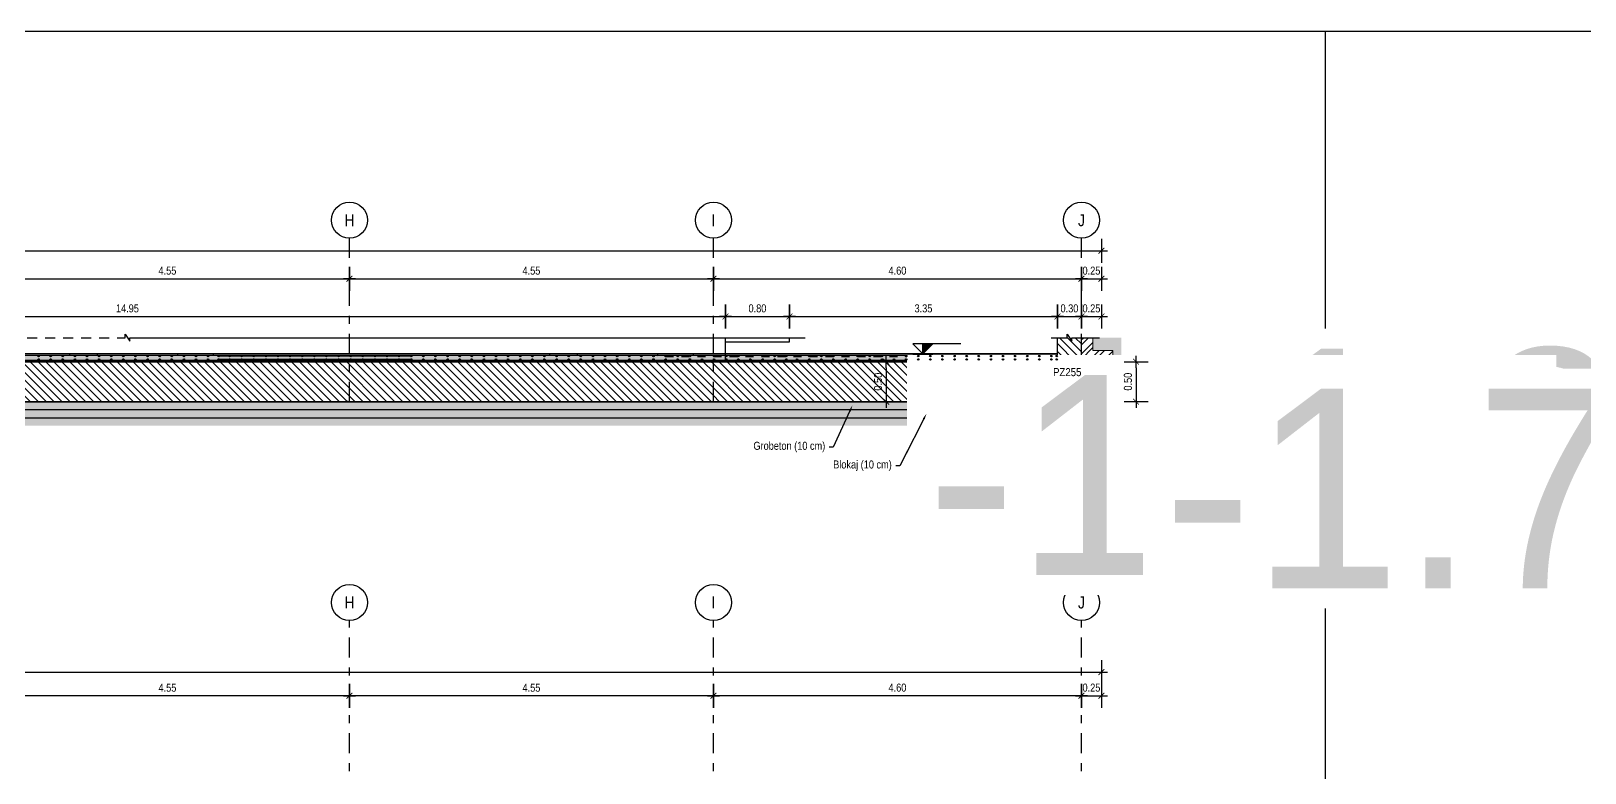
# Model space of a CAD drawing. Header units: metres. Extents: x 419734 to 420376, y 4564732 to 4565123.
# Drawn here: x 419849.07 to 419868.5, y 4565113.58 to 4565122.85 of the extents above; entities that cross this region are included whole.
import ezdxf
from ezdxf import colors
from ezdxf.entities.mleader import LeaderData, LeaderLine
from ezdxf.enums import TextEntityAlignment as Align
from ezdxf.math import Vec2, Vec3

# ---------------------------------------------------------------- set-up
doc = ezdxf.new("R2018")
doc.units = ezdxf.units.M
for name, pattern in [('ACA_TRATTO1', [1.5, 1, -0.5]), ('HIDDEN', [0.5, 0.3, -0.2]), ('NASCOSTA', [0.375, 0.25, -0.125]), ('TRATTO-PUNTO', [1, 0.5, -0.25, 0, -0.25])]:
    doc.linetypes.add(name, pattern=pattern)
doc.layers.get('Defpoints').update_dxf_attribs({"color": 5})
for name, color, linetype in [('07-SIMBOLI', 1, 'Continuous'), ('SW_ASSI', 7, 'TRATTO-PUNTO'), ('SW_DIM', 33, 'Continuous'), ('SW_DIR', 33, 'Continuous'), ('SW_MAGRONE', 2, 'Continuous'), ('SW_QUOTE', 1, 'Continuous'), ('SW_ReteES', 7, 'Continuous'), ('SW_SEZIONI_CARPENTERIA', 4, 'Continuous'), ('SW_Tondini', 1, 'Continuous'), ('SW_TRATT_GRIGIO', 252, 'NASCOSTA'), ('SW_TRATTEGGIO_252', 252, 'Continuous'), ('SW_TRATTEGGIO_253', 253, 'Continuous'), ('SW_TXT_TESTI', 1, 'Continuous'), ('SW_VISTE', 1, 'Continuous')]:
    doc.layers.add(name, color=color, linetype=linetype)
doc.layers.add('SW_CONSTRUCTIONS', color=33, linetype='Continuous', plot=False)
doc.layers.add('SWS_GEN_Viste', color=1, linetype='Continuous', lineweight=9)
doc.layers.add('SWS_ZZZ_Lines', color=8, linetype='Continuous', lineweight=9)
doc.styles.get("Standard").update_dxf_attribs({"font": 'arial.ttf'})
doc.styles.add('SWS', font='ARIALN.TTF')
doc.linetypes.add('CUTINGX2', pattern='A,2,[140,ai_ltype.shx,S=0.1,R=0,X=0,Y=0],-0.2', length=2.2)
doc.dimstyles.new('DIM-SW-50_m', dxfattribs={"dimtxt": 0.1, "dimasz": 0.075, "dimexe": 0.125, "dimexo": 0.125, "dimgap": 0.05, "dimtad": 1, "dimzin": 1, "dimdsep": 46, "dimtxsty": 'SWS', "dimblk1": 'D', "dimblk2": 'D', "dimsah": 1, "dimcen": 0.0075, "dimdle": 0.0625, "dimse1": 1, "dimse2": 1, "dimclrd": 256, "dimclre": 256, "dimclrt": 256, "dimazin": 0, "dimtfac": 0.75, "dimtmove": 1, "dimatfit": 3, "dimldrblk": 'D', "dimfxl": 0.125, "dimtvp": 1.5, "dimtolj": 1, "dimtzin": 0, "dimarcsym": 0})
pattern_1 = [(135, (419777.502614, 4565081.38323), (-0.049497475, -0.049497475), [])]

# ---------------------------------------------------------------- blocks, each defined once
blk = doc.blocks.new('*U11')
blk.add_hatch(color=256).paths.add_polyline_path([(0.0025, -0.0025), (0, -0.0025), (0, 0)])
for p, q in [((-0.0025, 0), (0.0025, 0)), ((-0.0025, -0.0025), (0, 0)), ((0, 0), (0, -0.0025)), ((0.0025, -0.0025), (0, 0)), ((0.0095, -0.0025), (-0.0025, -0.0025))]:
    blk.add_line(p, q)
at = {"color": 2, "lineweight": 30, "flags": 104}
blk.add_attdef('QM', text='', height=0.0025, dxfattribs=at).set_placement((0.001, -0.0033), align=Align.TOP_LEFT)
blk = doc.blocks.new('D')
for p, q in [((-1, 0), (1, 0)), ((0, 2), (0, -2))]:
    blk.add_line(p, q)
at = {"const_width": 0.141}
blk.add_lwpolyline([(0.48, 0.48), (-0.48, -0.48)], dxfattribs=at)
blk = doc.blocks.new('*D35')
at = {"layer": 'Defpoints', "color": 0, "ltscale": 0.5, "transparency": 16777216}
for p in [(419857.754, 4565119.283), (419857.754, 4565118.968), (419842.804, 4565118.718)]:
    blk.add_point(p, dxfattribs=at)
at = {"layer": 'SW_DIM', "lineweight": -2, "ltscale": 0.5, "transparency": 16777216}
blk.add_line((419842.879, 4565119.283), (419857.679, 4565119.283), dxfattribs=at)
at = {"layer": 'SW_DIM', "lineweight": -2, "ltscale": 0.5, "transparency": 16777216, "xscale": 0.075, "yscale": 0.075, "zscale": 0.075, "rotation": 180}
blk.add_blockref('D', (419842.804, 4565119.283), dxfattribs=at)
at = {"layer": 'SW_DIM', "lineweight": -2, "ltscale": 0.5, "transparency": 16777216, "xscale": 0.075, "yscale": 0.075, "zscale": 0.075}
blk.add_blockref('D', (419857.754, 4565119.283), dxfattribs=at)
at = {"layer": 'SW_DIM', "ltscale": 0.5, "transparency": 16777216, "insert": (419850.279, 4565119.384), "char_height": 0.1, "attachment_point": 5, "style": 'SWS'}
blk.add_mtext('\\A1;14.95', dxfattribs=at)
blk = doc.blocks.new('*D36')
at = {"layer": 'Defpoints', "color": 0, "ltscale": 0.5, "transparency": 16777216}
for p in [(419858.554, 4565119.283), (419857.754, 4565118.968), (419858.554, 4565118.968)]:
    blk.add_point(p, dxfattribs=at)
at = {"layer": 'SW_DIM', "lineweight": -2, "ltscale": 0.5, "transparency": 16777216}
blk.add_line((419857.829, 4565119.283), (419858.479, 4565119.283), dxfattribs=at)
at = {"layer": 'SW_DIM', "lineweight": -2, "ltscale": 0.5, "transparency": 16777216, "xscale": 0.075, "yscale": 0.075, "zscale": 0.075, "rotation": 180}
blk.add_blockref('D', (419857.754, 4565119.283), dxfattribs=at)
at = {"layer": 'SW_DIM', "lineweight": -2, "ltscale": 0.5, "transparency": 16777216, "xscale": 0.075, "yscale": 0.075, "zscale": 0.075}
blk.add_blockref('D', (419858.554, 4565119.283), dxfattribs=at)
at = {"layer": 'SW_DIM', "ltscale": 0.5, "transparency": 16777216, "insert": (419858.154, 4565119.384), "char_height": 0.1, "attachment_point": 5, "style": 'SWS'}
blk.add_mtext('\\A1;0.80', dxfattribs=at)
blk = doc.blocks.new('*D37')
at = {"layer": 'Defpoints', "color": 0, "ltscale": 0.5, "transparency": 16777216}
for p in [(419861.904, 4565119.283), (419858.554, 4565118.968), (419861.904, 4565119.018)]:
    blk.add_point(p, dxfattribs=at)
at = {"layer": 'SW_DIM', "lineweight": -2, "ltscale": 0.5, "transparency": 16777216}
blk.add_line((419858.629, 4565119.283), (419861.829, 4565119.283), dxfattribs=at)
at = {"layer": 'SW_DIM', "lineweight": -2, "ltscale": 0.5, "transparency": 16777216, "xscale": 0.075, "yscale": 0.075, "zscale": 0.075, "rotation": 180}
blk.add_blockref('D', (419858.554, 4565119.283), dxfattribs=at)
at = {"layer": 'SW_DIM', "lineweight": -2, "ltscale": 0.5, "transparency": 16777216, "xscale": 0.075, "yscale": 0.075, "zscale": 0.075}
blk.add_blockref('D', (419861.904, 4565119.283), dxfattribs=at)
at = {"layer": 'SW_DIM', "ltscale": 0.5, "transparency": 16777216, "insert": (419860.229, 4565119.384), "char_height": 0.1, "attachment_point": 5, "style": 'SWS'}
blk.add_mtext('\\A1;3.35', dxfattribs=at)
blk = doc.blocks.new('*D38')
at = {"layer": 'Defpoints', "color": 0, "ltscale": 0.5, "transparency": 16777216}
for p in [(419862.204, 4565119.283), (419861.904, 4565119.018), (419862.204, 4565119.018)]:
    blk.add_point(p, dxfattribs=at)
at = {"layer": 'SW_DIM', "lineweight": -2, "ltscale": 0.5, "transparency": 16777216}
blk.add_line((419861.979, 4565119.283), (419862.129, 4565119.283), dxfattribs=at)
at = {"layer": 'SW_DIM', "lineweight": -2, "ltscale": 0.5, "transparency": 16777216, "xscale": 0.075, "yscale": 0.075, "zscale": 0.075, "rotation": 180}
blk.add_blockref('D', (419861.904, 4565119.283), dxfattribs=at)
at = {"layer": 'SW_DIM', "lineweight": -2, "ltscale": 0.5, "transparency": 16777216, "xscale": 0.075, "yscale": 0.075, "zscale": 0.075}
blk.add_blockref('D', (419862.204, 4565119.283), dxfattribs=at)
at = {"layer": 'SW_DIM', "ltscale": 0.5, "transparency": 16777216, "insert": (419862.054, 4565119.384), "char_height": 0.1, "attachment_point": 5, "style": 'SWS'}
blk.add_mtext('\\A1;0.30', dxfattribs=at)
blk = doc.blocks.new('*D39')
at = {"layer": 'Defpoints', "color": 0, "ltscale": 0.5, "transparency": 16777216}
for p in [(419862.454, 4565119.283), (419862.204, 4565119.018), (419862.454, 4565118.718)]:
    blk.add_point(p, dxfattribs=at)
at = {"layer": 'SW_DIM', "lineweight": -2, "ltscale": 0.5, "transparency": 16777216}
blk.add_line((419862.279, 4565119.283), (419862.379, 4565119.283), dxfattribs=at)
at = {"layer": 'SW_DIM', "lineweight": -2, "ltscale": 0.5, "transparency": 16777216, "xscale": 0.075, "yscale": 0.075, "zscale": 0.075, "rotation": 180}
blk.add_blockref('D', (419862.204, 4565119.283), dxfattribs=at)
at = {"layer": 'SW_DIM', "lineweight": -2, "ltscale": 0.5, "transparency": 16777216, "xscale": 0.075, "yscale": 0.075, "zscale": 0.075}
blk.add_blockref('D', (419862.454, 4565119.283), dxfattribs=at)
at = {"layer": 'SW_DIM', "ltscale": 0.5, "transparency": 16777216, "insert": (419862.329, 4565119.384), "char_height": 0.1, "attachment_point": 5, "style": 'SWS'}
blk.add_mtext('\\A1;0.25', dxfattribs=at)
blk = doc.blocks.new('*D48')
at = {"layer": 'Defpoints', "color": 0, "ltscale": 0.5, "transparency": 16777216}
for p in [(419853.054, 4565119.755), (419848.504, 4565118.718), (419853.054, 4565118.718)]:
    blk.add_point(p, dxfattribs=at)
at = {"layer": 'SW_DIM', "lineweight": -2, "ltscale": 0.5, "transparency": 16777216}
blk.add_line((419848.579, 4565119.755), (419852.979, 4565119.755), dxfattribs=at)
at = {"layer": 'SW_DIM', "lineweight": -2, "ltscale": 0.5, "transparency": 16777216, "xscale": 0.075, "yscale": 0.075, "zscale": 0.075, "rotation": 180}
blk.add_blockref('D', (419848.504, 4565119.755), dxfattribs=at)
at = {"layer": 'SW_DIM', "lineweight": -2, "ltscale": 0.5, "transparency": 16777216, "xscale": 0.075, "yscale": 0.075, "zscale": 0.075}
blk.add_blockref('D', (419853.054, 4565119.755), dxfattribs=at)
at = {"layer": 'SW_DIM', "ltscale": 0.5, "transparency": 16777216, "insert": (419850.779, 4565119.856), "char_height": 0.1, "attachment_point": 5, "style": 'SWS'}
blk.add_mtext('\\A1;4.55', dxfattribs=at)
blk = doc.blocks.new('*D49')
at = {"layer": 'Defpoints', "color": 0, "ltscale": 0.5, "transparency": 16777216}
for p in [(419857.604, 4565119.755), (419853.054, 4565118.718), (419857.604, 4565118.718)]:
    blk.add_point(p, dxfattribs=at)
at = {"layer": 'SW_DIM', "lineweight": -2, "ltscale": 0.5, "transparency": 16777216}
blk.add_line((419853.129, 4565119.755), (419857.529, 4565119.755), dxfattribs=at)
at = {"layer": 'SW_DIM', "lineweight": -2, "ltscale": 0.5, "transparency": 16777216, "xscale": 0.075, "yscale": 0.075, "zscale": 0.075, "rotation": 180}
blk.add_blockref('D', (419853.054, 4565119.755), dxfattribs=at)
at = {"layer": 'SW_DIM', "lineweight": -2, "ltscale": 0.5, "transparency": 16777216, "xscale": 0.075, "yscale": 0.075, "zscale": 0.075}
blk.add_blockref('D', (419857.604, 4565119.755), dxfattribs=at)
at = {"layer": 'SW_DIM', "ltscale": 0.5, "transparency": 16777216, "insert": (419855.329, 4565119.856), "char_height": 0.1, "attachment_point": 5, "style": 'SWS'}
blk.add_mtext('\\A1;4.55', dxfattribs=at)
blk = doc.blocks.new('*D50')
at = {"layer": 'Defpoints', "color": 0, "ltscale": 0.5, "transparency": 16777216}
for p in [(419862.204, 4565119.755), (419857.604, 4565118.718), (419862.204, 4565118.718)]:
    blk.add_point(p, dxfattribs=at)
at = {"layer": 'SW_DIM', "lineweight": -2, "ltscale": 0.5, "transparency": 16777216}
blk.add_line((419857.679, 4565119.755), (419862.129, 4565119.755), dxfattribs=at)
at = {"layer": 'SW_DIM', "lineweight": -2, "ltscale": 0.5, "transparency": 16777216, "xscale": 0.075, "yscale": 0.075, "zscale": 0.075, "rotation": 180}
blk.add_blockref('D', (419857.604, 4565119.755), dxfattribs=at)
at = {"layer": 'SW_DIM', "lineweight": -2, "ltscale": 0.5, "transparency": 16777216, "xscale": 0.075, "yscale": 0.075, "zscale": 0.075}
blk.add_blockref('D', (419862.204, 4565119.755), dxfattribs=at)
at = {"layer": 'SW_DIM', "ltscale": 0.5, "transparency": 16777216, "insert": (419859.904, 4565119.856), "char_height": 0.1, "attachment_point": 5, "style": 'SWS'}
blk.add_mtext('\\A1;4.60', dxfattribs=at)
blk = doc.blocks.new('*D51')
at = {"layer": 'Defpoints', "color": 0, "ltscale": 0.5, "transparency": 16777216}
for p in [(419862.454, 4565119.755), (419862.204, 4565118.718), (419862.454, 4565118.718)]:
    blk.add_point(p, dxfattribs=at)
at = {"layer": 'SW_DIM', "lineweight": -2, "ltscale": 0.5, "transparency": 16777216}
blk.add_line((419862.279, 4565119.755), (419862.379, 4565119.755), dxfattribs=at)
at = {"layer": 'SW_DIM', "lineweight": -2, "ltscale": 0.5, "transparency": 16777216, "xscale": 0.075, "yscale": 0.075, "zscale": 0.075, "rotation": 180}
blk.add_blockref('D', (419862.204, 4565119.755), dxfattribs=at)
at = {"layer": 'SW_DIM', "lineweight": -2, "ltscale": 0.5, "transparency": 16777216, "xscale": 0.075, "yscale": 0.075, "zscale": 0.075}
blk.add_blockref('D', (419862.454, 4565119.755), dxfattribs=at)
at = {"layer": 'SW_DIM', "ltscale": 0.5, "transparency": 16777216, "insert": (419862.329, 4565119.856), "char_height": 0.1, "attachment_point": 5, "style": 'SWS'}
blk.add_mtext('\\A1;0.25', dxfattribs=at)
blk = doc.blocks.new('*D52')
at = {"layer": 'Defpoints', "color": 0, "ltscale": 0.5, "transparency": 16777216}
for p in [(419862.454, 4565120.105), (419813.481, 4565118.718), (419862.454, 4565118.718)]:
    blk.add_point(p, dxfattribs=at)
at = {"layer": 'SW_DIM', "lineweight": -2, "ltscale": 0.5, "transparency": 16777216}
blk.add_line((419813.556, 4565120.105), (419862.379, 4565120.105), dxfattribs=at)
at = {"layer": 'SW_DIM', "lineweight": -2, "ltscale": 0.5, "transparency": 16777216, "xscale": 0.075, "yscale": 0.075, "zscale": 0.075, "rotation": 180}
blk.add_blockref('D', (419813.481, 4565120.105), dxfattribs=at)
at = {"layer": 'SW_DIM', "lineweight": -2, "ltscale": 0.5, "transparency": 16777216, "xscale": 0.075, "yscale": 0.075, "zscale": 0.075}
blk.add_blockref('D', (419862.454, 4565120.105), dxfattribs=at)
at = {"layer": 'SW_DIM', "ltscale": 0.5, "transparency": 16777216, "insert": (419837.968, 4565120.206), "char_height": 0.1, "attachment_point": 5, "style": 'SWS'}
blk.add_mtext('\\A1;48.97', dxfattribs=at)
blk = doc.blocks.new('*D56')
at = {"layer": 'Defpoints', "color": 0, "ltscale": 0.5, "transparency": 16777216}
for p in [(419859.975, 4565118.718), (419859.764, 4565118.218), (419859.975, 4565118.218)]:
    blk.add_point(p, dxfattribs=at)
at = {"layer": 'SW_DIM', "lineweight": -2, "ltscale": 0.5, "transparency": 16777216}
blk.add_line((419859.764, 4565118.643), (419859.764, 4565118.293), dxfattribs=at)
at = {"layer": 'SW_DIM', "lineweight": -2, "ltscale": 0.5, "transparency": 16777216, "xscale": 0.075, "yscale": 0.075, "zscale": 0.075}
for p, rotation in [((419859.764, 4565118.718), 90), ((419859.764, 4565118.218), 270)]:
    blk.add_blockref('D', p, dxfattribs=dict(at, rotation=rotation))
at = {"layer": 'SW_DIM', "ltscale": 0.5, "transparency": 16777216, "insert": (419859.662, 4565118.468), "char_height": 0.1, "attachment_point": 5, "rotation": 90, "style": 'SWS'}
blk.add_mtext('\\A1;0.50', dxfattribs=at)
blk = doc.blocks.new('*D76')
at = {"layer": 'Defpoints', "color": 0, "ltscale": 0.5, "transparency": 16777216}
for p in [(419857.604, 4565114.541), (419857.604, 4565114.53), (419862.204, 4565114.53)]:
    blk.add_point(p, dxfattribs=at)
at = {"layer": 'SW_DIM', "lineweight": -2, "ltscale": 0.5, "transparency": 16777216}
blk.add_line((419862.129, 4565114.541), (419857.679, 4565114.541), dxfattribs=at)
at = {"layer": 'SW_DIM', "lineweight": -2, "ltscale": 0.5, "transparency": 16777216, "xscale": 0.075, "yscale": 0.075, "zscale": 0.075, "rotation": 180}
blk.add_blockref('D', (419857.604, 4565114.541), dxfattribs=at)
at = {"layer": 'SW_DIM', "lineweight": -2, "ltscale": 0.5, "transparency": 16777216, "xscale": 0.075, "yscale": 0.075, "zscale": 0.075}
blk.add_blockref('D', (419862.204, 4565114.541), dxfattribs=at)
at = {"layer": 'SW_DIM', "ltscale": 0.5, "transparency": 16777216, "insert": (419859.904, 4565114.642), "char_height": 0.1, "attachment_point": 5, "style": 'SWS'}
blk.add_mtext('\\A1;4.60', dxfattribs=at)
blk = doc.blocks.new('*D77')
at = {"layer": 'Defpoints', "color": 0, "ltscale": 0.5, "transparency": 16777216}
for p in [(419853.054, 4565114.541), (419853.054, 4565114.541), (419857.604, 4565114.53)]:
    blk.add_point(p, dxfattribs=at)
at = {"layer": 'SW_DIM', "lineweight": -2, "ltscale": 0.5, "transparency": 16777216}
blk.add_line((419857.529, 4565114.541), (419853.129, 4565114.541), dxfattribs=at)
at = {"layer": 'SW_DIM', "lineweight": -2, "ltscale": 0.5, "transparency": 16777216, "xscale": 0.075, "yscale": 0.075, "zscale": 0.075, "rotation": 180}
blk.add_blockref('D', (419853.054, 4565114.541), dxfattribs=at)
at = {"layer": 'SW_DIM', "lineweight": -2, "ltscale": 0.5, "transparency": 16777216, "xscale": 0.075, "yscale": 0.075, "zscale": 0.075}
blk.add_blockref('D', (419857.604, 4565114.541), dxfattribs=at)
at = {"layer": 'SW_DIM', "ltscale": 0.5, "transparency": 16777216, "insert": (419855.329, 4565114.641), "char_height": 0.1, "attachment_point": 5, "style": 'SWS'}
blk.add_mtext('\\A1;4.55', dxfattribs=at)
blk = doc.blocks.new('*D78')
at = {"layer": 'Defpoints', "color": 0, "ltscale": 0.5, "transparency": 16777216}
for p in [(419848.504, 4565114.541), (419848.504, 4565114.541), (419853.054, 4565114.541)]:
    blk.add_point(p, dxfattribs=at)
at = {"layer": 'SW_DIM', "lineweight": -2, "ltscale": 0.5, "transparency": 16777216}
blk.add_line((419852.979, 4565114.541), (419848.579, 4565114.541), dxfattribs=at)
at = {"layer": 'SW_DIM', "lineweight": -2, "ltscale": 0.5, "transparency": 16777216, "xscale": 0.075, "yscale": 0.075, "zscale": 0.075, "rotation": 180}
blk.add_blockref('D', (419848.504, 4565114.541), dxfattribs=at)
at = {"layer": 'SW_DIM', "lineweight": -2, "ltscale": 0.5, "transparency": 16777216, "xscale": 0.075, "yscale": 0.075, "zscale": 0.075}
blk.add_blockref('D', (419853.054, 4565114.541), dxfattribs=at)
at = {"layer": 'SW_DIM', "ltscale": 0.5, "transparency": 16777216, "insert": (419850.779, 4565114.641), "char_height": 0.1, "attachment_point": 5, "style": 'SWS'}
blk.add_mtext('\\A1;4.55', dxfattribs=at)
blk = doc.blocks.new('*D86')
at = {"layer": 'Defpoints', "color": 0, "ltscale": 0.5, "transparency": 16777216}
for p in [(419862.454, 4565114.837), (419813.481, 4565112.616), (419862.454, 4565112.616)]:
    blk.add_point(p, dxfattribs=at)
at = {"layer": 'SW_DIM', "lineweight": -2, "ltscale": 0.5, "transparency": 16777216}
blk.add_line((419813.556, 4565114.837), (419862.379, 4565114.837), dxfattribs=at)
at = {"layer": 'SW_DIM', "lineweight": -2, "ltscale": 0.5, "transparency": 16777216, "xscale": 0.075, "yscale": 0.075, "zscale": 0.075, "rotation": 180}
blk.add_blockref('D', (419813.481, 4565114.837), dxfattribs=at)
at = {"layer": 'SW_DIM', "lineweight": -2, "ltscale": 0.5, "transparency": 16777216, "xscale": 0.075, "yscale": 0.075, "zscale": 0.075}
blk.add_blockref('D', (419862.454, 4565114.837), dxfattribs=at)
at = {"layer": 'SW_DIM', "ltscale": 0.5, "transparency": 16777216, "insert": (419837.968, 4565114.938), "char_height": 0.1, "attachment_point": 5, "style": 'SWS'}
blk.add_mtext('\\A1;48.97', dxfattribs=at)
blk = doc.blocks.new('*D96')
at = {"layer": 'Defpoints', "color": 0, "ltscale": 0.5, "transparency": 16777216}
for p in [(419862.204, 4565114.53), (419862.454, 4565114.541), (419862.454, 4565112.616)]:
    blk.add_point(p, dxfattribs=at)
at = {"layer": 'SW_DIM', "lineweight": -2, "ltscale": 0.5, "transparency": 16777216}
blk.add_line((419862.279, 4565114.541), (419862.379, 4565114.541), dxfattribs=at)
at = {"layer": 'SW_DIM', "lineweight": -2, "ltscale": 0.5, "transparency": 16777216, "xscale": 0.075, "yscale": 0.075, "zscale": 0.075, "rotation": 180}
blk.add_blockref('D', (419862.204, 4565114.541), dxfattribs=at)
at = {"layer": 'SW_DIM', "lineweight": -2, "ltscale": 0.5, "transparency": 16777216, "xscale": 0.075, "yscale": 0.075, "zscale": 0.075}
blk.add_blockref('D', (419862.454, 4565114.541), dxfattribs=at)
at = {"layer": 'SW_DIM', "ltscale": 0.5, "transparency": 16777216, "insert": (419862.329, 4565114.642), "char_height": 0.1, "attachment_point": 5, "style": 'SWS'}
blk.add_mtext('\\A1;0.25', dxfattribs=at)
blk = doc.blocks.new('*U173')
blk.add_hatch(color=256).paths.add_polyline_path([(0.0025, 0.0025), (0, 0.0025), (0, 0)])
for p, q in [((0.0095, 0.0025), (-0.0025, 0.0025)), ((-0.0025, 0.0025), (0, 0)), ((-0.0025, 0), (0.0025, 0)), ((0, 0), (0, 0.0025)), ((0.0025, 0.0025), (0, 0))]:
    blk.add_line(p, q)
at = {"color": 2, "lineweight": 30, "flags": 104}
blk.add_attdef('QM', text='', height=0.0025, dxfattribs=at).set_placement((0.001, 0.0033), align=Align.BOTTOM_LEFT)
blk = doc.blocks.new('ACA_T1800200010118253Continuous100011500020001')
h = blk.add_hatch(color=253)
edge = h.paths.add_edge_path(flags=0)
edge.add_arc((0, 0), 0.009, 0, 360)
at = {"color": 0}
blk.add_circle((0, 0), 0.009, dxfattribs=at)
blk = doc.blocks.new('*U12')
blk.add_hatch(color=256).paths.add_polyline_path([(-0.0025, 0.0025), (0, 0.0025), (0, 0)])
for p, q in [((-0.0095, 0.0025), (0.0025, 0.0025)), ((-0.0025, 0.0025), (0, 0)), ((0.0025, 0), (-0.0025, 0)), ((0, 0), (0, 0.0025)), ((0.0025, 0.0025), (0, 0))]:
    blk.add_line(p, q)
at = {"color": 2, "lineweight": 30, "flags": 104}
blk.add_attdef('QM', text='', height=0.0025, dxfattribs=at).set_placement((-0.001, 0.0033), align=Align.BOTTOM_RIGHT)
blk = doc.blocks.new('*U13')
blk.add_hatch(color=256).paths.add_polyline_path([(-0.0025, 0.0025), (0, 0.0025), (0, 0)])
for p, q in [((-0.0095, 0.0025), (0.0025, 0.0025)), ((-0.0025, 0.0025), (0, 0)), ((0.0025, 0), (-0.0025, 0)), ((0, 0), (0, 0.0025)), ((0.0025, 0.0025), (0, 0))]:
    blk.add_line(p, q)
at = {"color": 2, "lineweight": 30, "flags": 104}
blk.add_attdef('QM', text='', height=0.0025, dxfattribs=at).set_placement((-0.001, 0.0033), align=Align.BOTTOM_RIGHT)
blk = doc.blocks.new('*D175')
at = {"layer": 'Defpoints', "color": 0, "ltscale": 0.5, "transparency": 16777216}
for p in [(419862.454, 4565118.718), (419862.454, 4565118.218), (419862.886, 4565118.218)]:
    blk.add_point(p, dxfattribs=at)
at = {"layer": 'SW_DIM', "lineweight": -2, "ltscale": 0.5, "transparency": 16777216}
blk.add_line((419862.886, 4565118.643), (419862.886, 4565118.293), dxfattribs=at)
at = {"layer": 'SW_DIM', "lineweight": -2, "ltscale": 0.5, "transparency": 16777216, "xscale": 0.075, "yscale": 0.075, "zscale": 0.075}
for p, rotation in [((419862.886, 4565118.718), 90), ((419862.886, 4565118.218), 270)]:
    blk.add_blockref('D', p, dxfattribs=dict(at, rotation=rotation))
at = {"layer": 'SW_DIM', "ltscale": 0.5, "transparency": 16777216, "insert": (419862.785, 4565118.468), "char_height": 0.1, "attachment_point": 5, "rotation": 90, "style": 'SWS'}
blk.add_mtext('\\A1;0.50', dxfattribs=at)

msp = doc.modelspace()

# ---------------------------------------------------------------- hatches: boundary and pattern name
at = {"layer": 'SW_TRATTEGGIO_252'}
h = msp.add_hatch(dxfattribs=at)
h.set_pattern_fill('EARTH', color=256, scale=0.02, angle=135)
h.set_pattern_definition([(135, (419777.50261, 4565081.38323), (-0.17960512, 1e-17), [0.127, -0.127]), (135, (419777.46894, 4565081.34955), (-0.17960512, 1e-17), [0.127, -0.127]), (135, (419777.43526, 4565081.31587), (-0.17960512, 1e-17), [0.127, -0.127]), (225, (419777.41281, 4565081.31587), (-1e-17, -0.17960512), [0.127, -0.127]), (225, (419777.37914, 4565081.34955), (-1e-17, -0.17960512), [0.127, -0.127]), (225, (419777.34546, 4565081.38323), (-1e-17, -0.17960512), [0.127, -0.127])])
h.paths.add_polyline_path([(419813.38139, 4565118.21761), (419813.33139, 4565118.21761), (419813.33139, 4565118.86761), (419813.58139, 4565118.86761), (419813.58139, 4565119.01761), (419813.2479, 4565119.01761), (419813.2479, 4565117.91761), (419862.70053, 4565117.91761), (419862.70053, 4565119.01761), (419862.34648, 4565119.01761), (419862.34648, 4565118.85763), (419862.59648, 4565118.85763), (419862.59648, 4565118.21761), (419862.55411, 4565118.21761), (419862.55411, 4565118.01761), (419813.48139, 4565118.01761), (419813.38139, 4565118.01761)])
h = msp.add_hatch(dxfattribs=at)
h.set_pattern_fill('_USER', color=256, scale=0.07, angle=135, pattern_type=0)
h.set_pattern_definition(pattern_1)
h.paths.add_polyline_path([(419862.20411, 4565119.01761), (419861.90411, 4565119.01761), (419861.90411, 4565118.71761), (419862.20411, 4565118.71761)])
h = msp.add_hatch(dxfattribs=at)
h.set_pattern_fill('STEEL', color=256, scale=0.04)
h.set_pattern_definition([(45, (2.38136, 78.66993), (-0.0898025612107, 0.0898025612107), []), (45, (2.38136, 78.73343), (-0.0898025612107, 0.0898025612107), [])])
h.paths.add_polyline_path([(419862.59648, 4565118.85763), (419862.34648, 4565118.85763), (419862.34648, 4565119.01761), (419862.20411, 4565119.01761), (419862.20411, 4565118.71761), (419862.45411, 4565118.71761), (419862.45411, 4565118.21761), (419862.55411, 4565118.21761), (419862.59648, 4565118.21761)])
h = msp.add_hatch(dxfattribs=at)
h.set_pattern_fill('_USER', color=256, scale=0.07, angle=135, pattern_type=0)
h.set_pattern_definition(pattern_1)
h.paths.add_polyline_path([(419853.01822, 4565118.71761), (419853.01822, 4565118.21761), (419848.50411, 4565118.21761), (419848.50411, 4565118.71761)])
h = msp.add_hatch(dxfattribs=at)
h.set_pattern_fill('_USER', color=256, scale=0.07, angle=135, pattern_type=0)
h.set_pattern_definition(pattern_1)
h.paths.add_polyline_path([(419857.60411, 4565118.71761), (419857.60411, 4565118.21761), (419853.01822, 4565118.21761), (419853.01822, 4565118.71761)])
h = msp.add_hatch(dxfattribs=at)
h.set_pattern_fill('_USER', color=256, scale=0.07, angle=135, pattern_type=0)
h.set_pattern_definition(pattern_1)
h.paths.add_polyline_path([(419860.95411, 4565118.71761), (419860.95411, 4565118.21761), (419857.60411, 4565118.21761), (419857.60411, 4565118.71761)])
h = msp.add_hatch(dxfattribs=at)
h.set_pattern_fill('_USER', color=256, scale=0.07, angle=135, pattern_type=0)
h.set_pattern_definition(pattern_1)
h.paths.add_polyline_path([(419862.45411, 4565118.71761), (419862.45411, 4565118.21761), (419860.95411, 4565118.21761), (419860.95411, 4565118.71761)])
h = msp.add_hatch(dxfattribs=at)
h.set_pattern_fill('AR-SAND', color=256, scale=0.0025, angle=-90)
h.set_pattern_definition([(307.5, (-4145052.58203, 4984895.61183), (0.1223533093323, 0.00400007824), [0, -0.09652, 0, -0.10795, 0, -0.1031875]), (277.5, (-4145052.58203, 4984895.61183), (0.179206275142, -0.1123808207845), [0, -0.05207, 0, -0.086995, 0, -0.0333375]), (237.5, (-4145052.58203, 4984895.68993), (0.0003592961696, -0.1977480925604), [0, -0.03175, 0, -0.1143, 0, -0.149225]), (227.5, (-4145052.58203, 4984895.68993), (0.055732330814, -0.190889113118), [0, -0.015875, 0, -0.07493, 0, -0.085725])])
h.paths.add_polyline_path([(419862.55411, 4565118.11761), (419862.55411, 4565118.21761), (419813.48139, 4565118.21761), (419813.38139, 4565118.21761), (419813.38139, 4565118.11761)])
at = {"layer": 'SW_TRATTEGGIO_252', "ltscale": 0.5}
h = msp.add_hatch(dxfattribs=at)
h.set_pattern_fill('AR-CONC', color=256, scale=0.00125, angle=-90, style=0)
h.set_pattern_definition([(320, (-4145206.81507, 4984926.2428), (-0.019923856924, -0.227730836245), [0.0238125, -0.2619375]), (265, (-4145206.81507, 4984926.2428), (0.238821056549, 0.044054276781), [0.01905, -0.209550730213]), (10.4514447, (-4145206.81673, 4984926.22383), (0.21889718989, -0.183676558863), [0.020237511, -0.22261280575]), (316.1842, (-4145206.75157, 4984926.2428), (-0.052552909916, -0.338848801115), [0.03571875, -0.39290625]), (6.63555761, (-4145206.75595, 4984926.21457), (0.309282655747, -0.296755167564), [0.030356278925, -0.3339195102]), (261.18415117, (-4145206.75157, 4984926.2428), (0.309282655732, -0.29675516758), [0.028574958838, -0.3143246649]), (291, (-4145206.76745, 4984926.21105), (-0.127831497734, -0.1895179890864), [0.0238125, -0.2619375]), (236, (-4145206.76745, 4984926.21105), (0.230234957653, -0.077252535435), [0.01905, -0.20955]), (341.451445, (-4145206.7781, 4984926.19526), (0.102403461107, -0.266770524098), [0.020237511, -0.222612422]), (307.5, (-4145206.81507, 4984926.242805), (0.1056937985914, -0.0038607540632), [0, -0.20701, 0, -0.212725, 0, -0.21034375]), (277.5, (-4145206.81507, 4984926.2428), (0.1252257185226, -0.083524578138), [0, -0.121285, 0, -0.2022475, 0, -0.08016875]), (237.5, (-4145206.81507, 4984926.31361), (-0.0071609299908, -0.1694882439586), [0, -0.079375, 0, -0.24765, 0, -0.3286125]), (227.5, (-4145206.81507, 4984926.34536), (0.0317831137917, -0.1851614767325), [0, -0.1031875, 0, -0.164465, 0, -0.2333625])])
h.paths.add_polyline_path([(419862.55411, 4565118.01761), (419862.55411, 4565118.11761), (419813.38139, 4565118.11761), (419813.38139, 4565118.01761)])
at = {"layer": 'SW_TRATTEGGIO_253', "transparency": 33554495}
h = msp.add_hatch(color=150, dxfattribs=at)
h.dxf.hatch_style = 1
h.paths.add_polyline_path([(419861.90411, 4565118.71761), (419861.90411, 4565118.81761), (419849.90412, 4565118.81761), (419837.24911, 4565118.81761), (419837.24911, 4565118.71761)])

# ---------------------------------------------------------------- linework, layer by layer
msp.add_line((419805.79921, 4565122.85209), (420103.04921, 4565122.85209))
for points in [[(419865.24921, 4565122.85209), (419865.24921, 4565080.80209)], [(419862.47779, 4565118.21761), (419862.82415, 4565118.21761)]]:
    msp.add_lwpolyline(points)
at = {"layer": '07-SIMBOLI', "color": 1}
for centre in [(419853.05388, 4565120.48715), (419857.60388, 4565120.48715), (419862.20388, 4565120.48715), (419853.05388, 4565115.70697), (419857.60388, 4565115.70697), (419862.20388, 4565115.70697)]:
    msp.add_circle(centre, 0.225, dxfattribs=at)
at = {"layer": 'Defpoints'}
for p, q in [((419853.82662, 4565118.78861), (419851.41052, 4565118.78861)), ((419853.82662, 4565118.7466), (419851.41052, 4565118.7466))]:
    msp.add_line(p, q, dxfattribs=at)
at = {"layer": 'SW_ASSI', "ltscale": 0.5}
for points in [[(419853.05411, 4565118.21761), (419853.05411, 4565120.26215)], [(419857.60411, 4565118.21761), (419857.60411, 4565120.26215)], [(419862.20411, 4565118.21761), (419862.20411, 4565120.26215)], [(419853.05411, 4565096.42101), (419853.05411, 4565115.48197)], [(419857.60411, 4565096.42101), (419857.60411, 4565115.48197)], [(419862.20411, 4565096.42101), (419862.20411, 4565115.48197)]]:
    msp.add_lwpolyline(points, dxfattribs=at)
at = {"layer": 'SW_CONSTRUCTIONS', "linetype": 'ACA_TRATTO1', "ltscale": 0.05, "flags": 128}
for points in [[(419851.35412, 4565118.81761), (419849.55412, 4565118.81761)], [(419857.35411, 4565118.81761), (419855.55411, 4565118.81761)], [(419861.90411, 4565118.77961), (419856.90411, 4565118.77961)]]:
    msp.add_lwpolyline(points, dxfattribs=at)
at = {"layer": 'SW_MAGRONE'}
for p, q in [((419861.90411, 4565118.81761), (419837.24911, 4565118.81761)), ((419837.24911, 4565118.71761), (419861.90411, 4565118.71761))]:
    msp.add_line(p, q, dxfattribs=at)
at = {"layer": 'SW_MAGRONE', "color": 8, "linetype": 'CUTINGX2', "ltscale": 0.25}
for points in [[(419850.24911, 4565119.01761), (419850.24911, 4565119.06261)], [(419850.24911, 4565119.06261), (419850.30911, 4565118.97261)], [(419850.30911, 4565118.97261), (419850.30911, 4565119.01761)], [(419850.30911, 4565119.01761), (419858.74873, 4565119.01761)], [(419861.82411, 4565119.01761), (419862.02411, 4565119.01761)], [(419862.02411, 4565119.01761), (419862.02411, 4565119.06261)], [(419862.02411, 4565119.06261), (419862.08411, 4565118.97261)], [(419862.08411, 4565118.97261), (419862.08411, 4565119.01761)], [(419862.08411, 4565119.01761), (419862.42994, 4565119.01761)]]:
    msp.add_lwpolyline(points, dxfattribs=at)
at = {"layer": 'SW_ReteES', "color": 7, "flags": 128}
for points in [[(419861.90411, 4565118.81761), (419837.27411, 4565118.81761), (419837.27411, 4565118.79761), (419861.90411, 4565118.79761)], [(419861.90411, 4565118.71761), (419837.27411, 4565118.71761), (419837.27411, 4565118.73761), (419861.90411, 4565118.73761)], [(419849.55412, 4565118.81761), (419849.55412, 4565118.79761)], [(419849.55412, 4565118.71761), (419849.55412, 4565118.73761)], [(419849.90412, 4565118.79761), (419849.90412, 4565118.81761)], [(419849.90412, 4565118.73761), (419849.90412, 4565118.71761)], [(419850.90412, 4565118.81761), (419850.90412, 4565118.79761)], [(419850.90412, 4565118.71761), (419850.90412, 4565118.73761)], [(419851.35412, 4565118.79761), (419851.35412, 4565118.81761)], [(419851.35412, 4565118.73761), (419851.35412, 4565118.71761)], [(419855.55411, 4565118.81761), (419855.55411, 4565118.79761)], [(419855.55411, 4565118.71761), (419855.55411, 4565118.73761)], [(419855.90412, 4565118.79761), (419855.90412, 4565118.81761)], [(419855.90412, 4565118.73761), (419855.90412, 4565118.71761)], [(419856.90411, 4565118.81761), (419856.90411, 4565118.79761)], [(419856.90411, 4565118.71761), (419856.90411, 4565118.73761)], [(419857.35411, 4565118.79761), (419857.35411, 4565118.81761)], [(419857.35411, 4565118.73761), (419857.35411, 4565118.71761)], [(419861.90411, 4565118.79761), (419861.90411, 4565118.81761)], [(419861.90411, 4565118.73761), (419861.90411, 4565118.71761)]]:
    msp.add_lwpolyline(points, dxfattribs=at)
at = {"layer": 'SW_SEZIONI_CARPENTERIA'}
for points in [[(419861.90411, 4565118.71761), (419861.90411, 4565119.01761)], [(419862.20411, 4565118.71761), (419862.20411, 4565119.01761)], [(419836.89911, 4565118.71761), (419862.45411, 4565118.71761)], [(419862.45411, 4565118.71761), (419862.45411, 4565118.21761)], [(419813.48139, 4565118.21761), (419862.45411, 4565118.21761)]]:
    msp.add_lwpolyline(points, dxfattribs=at)
at = {"layer": 'SW_TRATT_GRIGIO', "ltscale": 0.5}
msp.add_lwpolyline([(419842.72411, 4565119.01761), (419850.24911, 4565119.01761)], dxfattribs=at)
at = {"layer": 'SW_VISTE'}
for points in [[(419857.75411, 4565118.71761), (419857.75411, 4565119.01761)], [(419857.75411, 4565118.96761), (419858.55411, 4565118.96761)], [(419858.55411, 4565118.96761), (419858.55411, 4565119.01761)], [(419862.55411, 4565118.21761), (419813.38139, 4565118.21761), (419813.38139, 4565118.01761), (419862.55411, 4565118.01761), (419862.55411, 4565118.21761)], [(419862.55411, 4565118.11761), (419813.38139, 4565118.11761)]]:
    msp.add_lwpolyline(points, dxfattribs=at)
at = {"layer": 'SWS_GEN_Viste', "color": 9, "linetype": 'HIDDEN', "const_width": 0.015}
msp.add_lwpolyline([(419813.73139, 4565119.01761), (419813.73139, 4565118.71761), (419813.48139, 4565118.71761), (419813.48139, 4565118.21761), (419862.45411, 4565118.21761), (419862.45411, 4565118.71761), (419862.20411, 4565118.71761), (419862.20411, 4565119.01761)], dxfattribs=at)
at = {"layer": 'SWS_ZZZ_Lines', "lineweight": 5}
msp.add_lwpolyline([(419862.34648, 4565119.01761), (419862.34648, 4565118.85763), (419862.59648, 4565118.85763), (419862.59648, 4565118.17763)], dxfattribs=at)

# ---------------------------------------------------------------- block references
at = {"layer": 'SW_QUOTE', "ltscale": 0.5}
ref = msp.add_blockref('*U12', (419863.17324, 4565118.71761), dxfattribs=dict(at, xscale=-50, yscale=50, zscale=50))
lines = msp.add_mtext('-1.20', dxfattribs={"layer": '0', "color": 2, "insert": (419863.22324, 4565118.88261), "char_height": 2.5, "attachment_point": 1, "bg_fill": 3, "box_fill_scale": 1.1, "bg_fill_color": 256, "bg_fill_transparency": 0})
ref.add_attrib('QM', '', (419863.22324, 4565118.88261), dxfattribs={"flags": 104}).embed_mtext(lines)
at = {"layer": 'SW_QUOTE', "ltscale": 0.5, "xscale": 50, "yscale": 50, "zscale": 50}
msp.add_blockref('*U173', (419860.22147, 4565118.81761), dxfattribs=at)
at = {"layer": 'SW_QUOTE', "ltscale": 0.5}
ref = msp.add_blockref('*U11', (419860.22147, 4565118.71761), dxfattribs=dict(at, xscale=50, yscale=50, zscale=50))
lines = msp.add_mtext('-1.20', dxfattribs={"layer": '0', "color": 2, "insert": (419860.27147, 4565118.55261), "char_height": 2.5, "attachment_point": 1, "bg_fill": 3, "box_fill_scale": 1.1, "bg_fill_color": 256, "bg_fill_transparency": 0})
ref.add_attrib('QM', '', (419860.27147, 4565118.55261), dxfattribs={"flags": 104}).embed_mtext(lines)
ref = msp.add_blockref('*U13', (419863.17324, 4565118.21761), dxfattribs=dict(at, xscale=-50, yscale=50, zscale=50))
lines = msp.add_mtext('-1.70', dxfattribs={"layer": '0', "color": 2, "insert": (419863.22324, 4565118.38261), "char_height": 2.5, "attachment_point": 1, "bg_fill": 3, "box_fill_scale": 1.1, "bg_fill_color": 256, "bg_fill_transparency": 0})
ref.add_attrib('QM', '', (419863.22324, 4565118.38261), dxfattribs={"flags": 104}).embed_mtext(lines)
at = {"layer": 'SW_Tondini', "rotation": 180}
for p in [(419849.16795, 4565118.78861), (419849.16795, 4565118.7466), (419849.31936, 4565118.78861), (419849.31936, 4565118.7466), (419849.47076, 4565118.78861), (419849.47076, 4565118.7466), (419849.62217, 4565118.78861), (419849.62217, 4565118.7466), (419849.77357, 4565118.78861), (419849.77357, 4565118.7466), (419849.92498, 4565118.78861), (419849.92498, 4565118.7466), (419850.07639, 4565118.78861), (419850.07639, 4565118.7466), (419850.22779, 4565118.78861), (419850.22779, 4565118.7466), (419850.3792, 4565118.78861), (419850.3792, 4565118.7466), (419850.53061, 4565118.78861), (419850.53061, 4565118.7466), (419850.68201, 4565118.78861), (419850.68201, 4565118.7466), (419850.83342, 4565118.78861), (419850.83342, 4565118.7466), (419850.98482, 4565118.78861), (419850.98482, 4565118.7466), (419851.13623, 4565118.78861), (419851.13623, 4565118.7466), (419851.28764, 4565118.78861), (419851.28764, 4565118.7466), (419851.41952, 4565118.78861), (419851.41952, 4565118.7466), (419851.55553, 4565118.78861), (419851.55553, 4565118.7466), (419851.70694, 4565118.78861), (419851.70694, 4565118.7466), (419851.85834, 4565118.78861), (419851.85834, 4565118.7466), (419852.00975, 4565118.78861), (419852.00975, 4565118.7466), (419852.16115, 4565118.78861), (419852.16115, 4565118.7466), (419852.31256, 4565118.78861), (419852.31256, 4565118.7466), (419852.46397, 4565118.78861), (419852.46397, 4565118.7466), (419852.61537, 4565118.78861), (419852.61537, 4565118.7466), (419852.76678, 4565118.78861), (419852.76678, 4565118.7466), (419852.91819, 4565118.78861), (419852.91819, 4565118.7466), (419853.06959, 4565118.78861), (419853.06959, 4565118.7466), (419853.221, 4565118.78861), (419853.221, 4565118.7466), (419853.3724, 4565118.78861), (419853.3724, 4565118.7466), (419853.52381, 4565118.78861), (419853.52381, 4565118.7466), (419853.67522, 4565118.78861), (419853.67522, 4565118.7466), (419853.82662, 4565118.78861), (419853.82662, 4565118.7466), (419853.97803, 4565118.78861), (419853.97803, 4565118.7466), (419854.12944, 4565118.78861), (419854.12944, 4565118.7466), (419854.28084, 4565118.78861), (419854.28084, 4565118.7466), (419854.43225, 4565118.78861), (419854.43225, 4565118.7466), (419854.58365, 4565118.78861), (419854.58365, 4565118.7466), (419854.73506, 4565118.78861), (419854.73506, 4565118.7466), (419854.88647, 4565118.78861), (419854.88647, 4565118.7466), (419855.03787, 4565118.78861), (419855.03787, 4565118.7466), (419855.18928, 4565118.78861), (419855.18928, 4565118.7466), (419855.34069, 4565118.78861), (419855.34069, 4565118.7466), (419855.49209, 4565118.78861), (419855.49209, 4565118.7466), (419855.6435, 4565118.78861), (419855.6435, 4565118.7466), (419855.7949, 4565118.78861), (419855.7949, 4565118.7466), (419855.94631, 4565118.78861), (419855.94631, 4565118.7466), (419856.09772, 4565118.78861), (419856.09772, 4565118.7466), (419856.24912, 4565118.78861), (419856.24912, 4565118.7466), (419856.40053, 4565118.78861), (419856.40053, 4565118.7466), (419856.55194, 4565118.78861), (419856.55194, 4565118.7466), (419856.70334, 4565118.78861), (419856.70334, 4565118.7466), (419856.85475, 4565118.78861), (419856.85475, 4565118.7466), (419857.00615, 4565118.78861), (419857.00615, 4565118.7466), (419857.15756, 4565118.78861), (419857.15756, 4565118.7466), (419857.30897, 4565118.78861), (419857.30897, 4565118.7466), (419857.46037, 4565118.78861), (419857.46037, 4565118.7466), (419857.61178, 4565118.78861), (419857.61178, 4565118.7466), (419857.76319, 4565118.78861), (419857.76319, 4565118.7466), (419857.91459, 4565118.78861), (419857.91459, 4565118.7466), (419858.066, 4565118.78861), (419858.066, 4565118.7466), (419858.2174, 4565118.78861), (419858.2174, 4565118.7466), (419858.36881, 4565118.78861), (419858.36881, 4565118.7466), (419858.5139, 4565118.78861), (419858.5139, 4565118.7466), (419858.64991, 4565118.78861), (419858.64991, 4565118.7466), (419858.80131, 4565118.78861), (419858.80131, 4565118.7466), (419858.95272, 4565118.78861), (419858.95272, 4565118.7466), (419859.10413, 4565118.78861), (419859.10413, 4565118.7466), (419859.25553, 4565118.78861), (419859.25553, 4565118.7466), (419859.40694, 4565118.78861), (419859.40694, 4565118.7466), (419859.55835, 4565118.78861), (419859.55835, 4565118.7466), (419859.70975, 4565118.78861), (419859.70975, 4565118.7466), (419859.86116, 4565118.78861), (419859.86116, 4565118.7466), (419860.01256, 4565118.78861), (419860.01256, 4565118.7466), (419860.16397, 4565118.78861), (419860.16397, 4565118.7466), (419860.31538, 4565118.78861), (419860.31538, 4565118.7466), (419860.46678, 4565118.78861), (419860.46678, 4565118.7466), (419860.61819, 4565118.78861), (419860.61819, 4565118.7466), (419860.7696, 4565118.78861), (419860.7696, 4565118.7466), (419860.921, 4565118.78861), (419860.921, 4565118.7466), (419861.07241, 4565118.78861), (419861.07241, 4565118.7466), (419861.22381, 4565118.78861), (419861.22381, 4565118.7466), (419861.37522, 4565118.78861), (419861.37522, 4565118.7466), (419861.52663, 4565118.78861), (419861.52663, 4565118.7466), (419861.67803, 4565118.78861), (419861.67803, 4565118.7466), (419861.82944, 4565118.78861), (419861.82944, 4565118.7466), (419861.89544, 4565118.78861), (419861.89544, 4565118.7466)]:
    msp.add_blockref('ACA_T1800200010118253Continuous100011500020001', p, dxfattribs=at)

# ---------------------------------------------------------------- texts
at = {"layer": 'SW_TXT_TESTI', "color": 4, "style": 'SWS'}
for s, p in [('H', (419853.05388, 4565120.48715)), ('I', (419857.60388, 4565120.48715)), ('J', (419862.20388, 4565120.48715)), ('H', (419853.05388, 4565115.70697)), ('I', (419857.60388, 4565115.70697)), ('J', (419862.20388, 4565115.70697))]:
    msp.add_text(s, height=0.15, rotation=0.110239, dxfattribs=at).set_placement(p, align=Align.MIDDLE_CENTER)
at = {"layer": 'SW_TXT_TESTI', "color": 2, "style": 'SWS', "width": 1.05}
msp.add_text('PZ255', height=0.1, dxfattribs=at).set_placement((419861.84904, 4565118.5376))

# ---------------------------------------------------------------- dimensions: what is measured, and where the dimension line sits
at = {"layer": 'SW_DIM', "ltscale": 0.5}
for base, p1, p2, picture, middle in [((419862.45411, 4565120.10529), (419813.48139, 4565118.71761), (419862.45411, 4565118.71761), '*D52', (419837.96775, 4565120.20634)), ((419853.05411, 4565119.75529), (419848.50411, 4565118.71761), (419853.05411, 4565118.71761), '*D48', (419850.77911, 4565119.85614)), ((419857.60411, 4565119.75529), (419853.05411, 4565118.71761), (419857.60411, 4565118.71761), '*D49', (419855.32911, 4565119.85614)), ((419862.20411, 4565119.75529), (419857.60411, 4565118.71761), (419862.20411, 4565118.71761), '*D50', (419859.90411, 4565119.85634)), ((419857.75411, 4565119.2829), (419842.80411, 4565118.71761), (419857.75411, 4565118.96761), '*D35', (419850.27911, 4565119.38396)), ((419858.55411, 4565119.2829), (419857.75411, 4565118.96761), (419858.55411, 4565118.96761), '*D36', (419858.15411, 4565119.38396)), ((419861.90411, 4565119.2829), (419858.55411, 4565118.96761), (419861.90411, 4565119.01761), '*D37', (419860.22911, 4565119.38396)), ((419862.45411, 4565114.83652), (419813.48139, 4565112.61639), (419862.45411, 4565112.61639), '*D86', (419837.96775, 4565114.93757)), ((419848.50411, 4565114.54063), (419853.05411, 4565114.54063), (419848.50411, 4565114.54063), '*D78', (419850.77911, 4565114.64148)), ((419853.05411, 4565114.54063), (419857.60411, 4565114.52994), (419853.05411, 4565114.54063), '*D77', (419855.32911, 4565114.64148)), ((419857.60411, 4565114.54114), (419862.20411, 4565114.52994), (419857.60411, 4565114.52994), '*D76', (419859.90411, 4565114.6422))]:
    dim = msp.add_linear_dim(base=base, p1=p1, p2=p2, dimstyle='DIM-SW-50_m', dxfattribs=at)
    dim.commit()
    dim.dimension.update_dxf_attribs({"geometry": picture, "text_midpoint": middle})
for base, p1, p2, picture, middle in [((419862.45411, 4565119.75529), (419862.20411, 4565118.71761), (419862.45411, 4565118.71761), '*D51', (419862.32911, 4565119.75529)), ((419862.20411, 4565119.2829), (419861.90411, 4565119.01761), (419862.20411, 4565119.01761), '*D38', (419862.05411, 4565119.2829)), ((419862.45411, 4565119.2829), (419862.20411, 4565119.01761), (419862.45411, 4565118.71761), '*D39', (419862.32911, 4565119.2829)), ((419862.45411, 4565114.54114), (419862.20411, 4565114.52994), (419862.45411, 4565112.61639), '*D96', (419862.32911, 4565114.54114))]:
    dim = msp.add_linear_dim(base=base, p1=p1, p2=p2, dimstyle='DIM-SW-50_m', dxfattribs=at)
    dim.commit()
    dim.dimension.update_dxf_attribs({"geometry": picture, "text_midpoint": middle, "dimtype": 160})
for base, p1, p2, picture, middle in [((419859.76356, 4565118.21761), (419859.97527, 4565118.71761), (419859.97527, 4565118.21761), '*D56', (419859.6625, 4565118.46761)), ((419862.88587, 4565118.21761), (419862.45411, 4565118.71761), (419862.45411, 4565118.21761), '*D175', (419862.78481, 4565118.46761))]:
    dim = msp.add_linear_dim(base=base, p1=p1, p2=p2, angle=90, dimstyle='DIM-SW-50_m', dxfattribs=at)
    dim.commit()
    dim.dimension.update_dxf_attribs({"geometry": picture, "text_midpoint": middle})

# ---------------------------------------------------------------- leaders
at = {"layer": 'SW_DIR'}
ml = msp.add_multileader_mtext('Standard', dxfattribs=at)
ml.set_content('{\\fArial Narrow|b0|i0|c162|p34;Grobeton (10 cm)}', color=256, style='SWS')
ml.set_leader_properties(color=256)
ml.build(insert=Vec2(0, 0))
ml.multileader.update_dxf_attribs({"text_left_attachment_type": 3, "text_right_attachment_type": 3, "dogleg_length": 0.05, "arrow_head_size": 0.075})
ctx = ml.context
ctx.base_point, ctx.char_height, ctx.arrow_head_size, ctx.landing_gap_size, ctx.plane_origin = Vec3(419858.06686, 4565117.64994), 0.1, 0.075, 0.05, Vec3(419859.86162, 4565117.64994)
ctx.left_attachment, ctx.right_attachment, ctx.text_align_type = 3, 3, 2
notes = []
notes.append((ctx, [(0, (1, 1, 0), (419859.10138, 4565117.64994), (-1, 0), 0.05, [(0, [(419859.34145, 4565118.17116)], 0, [])])]))
ctx.mtext.insert, ctx.mtext.alignment, ctx.mtext.flow_direction = Vec3(419859.00138, 4565117.71641), 3, 5
ml = msp.add_multileader_mtext('Standard', dxfattribs=at)
ml.set_content('{\\fArial Narrow|b0|i0|c162|p34;Blokaj (10 cm)}', color=256, style='SWS')
ml.set_leader_properties(color=256)
ml.build(insert=Vec2(0, 0))
ml.multileader.update_dxf_attribs({"text_left_attachment_type": 3, "text_right_attachment_type": 3, "dogleg_length": 0.05, "arrow_head_size": 0.075})
ctx = ml.context
ctx.base_point, ctx.char_height, ctx.arrow_head_size, ctx.landing_gap_size, ctx.plane_origin = Vec3(419859.06623, 4565117.41645), 0.1, 0.075, 0.05, Vec3(419860.69318, 4565117.41645)
ctx.left_attachment, ctx.right_attachment, ctx.text_align_type = 3, 3, 2
notes.append((ctx, [(0, (1, 1, 0), (419859.93294, 4565117.41645), (-1, 0), 0.05, [(0, [(419860.26759, 4565118.06916)], 0, [])])]))
ctx.mtext.insert, ctx.mtext.alignment, ctx.mtext.flow_direction = Vec3(419859.83294, 4565117.48285), 3, 5
for ctx, leaders in notes:
    for number, flags, end, landing, length, lines in leaders:
        leader = LeaderData()
        leader.index, (leader.has_last_leader_line, leader.has_dogleg_vector, leader.attachment_direction) = number, flags
        leader.last_leader_point, leader.dogleg_vector, leader.dogleg_length = Vec3(end), Vec3(landing), length
        for number, points, colour, breaks in lines:
            line = LeaderLine()
            line.index, line.vertices, line.color, line.breaks = number, Vec3.list(points), colors.encode_raw_color(colour), breaks
            leader.lines.append(line)
        ctx.leaders.append(leader)

doc.saveas('drawing.dxf')
